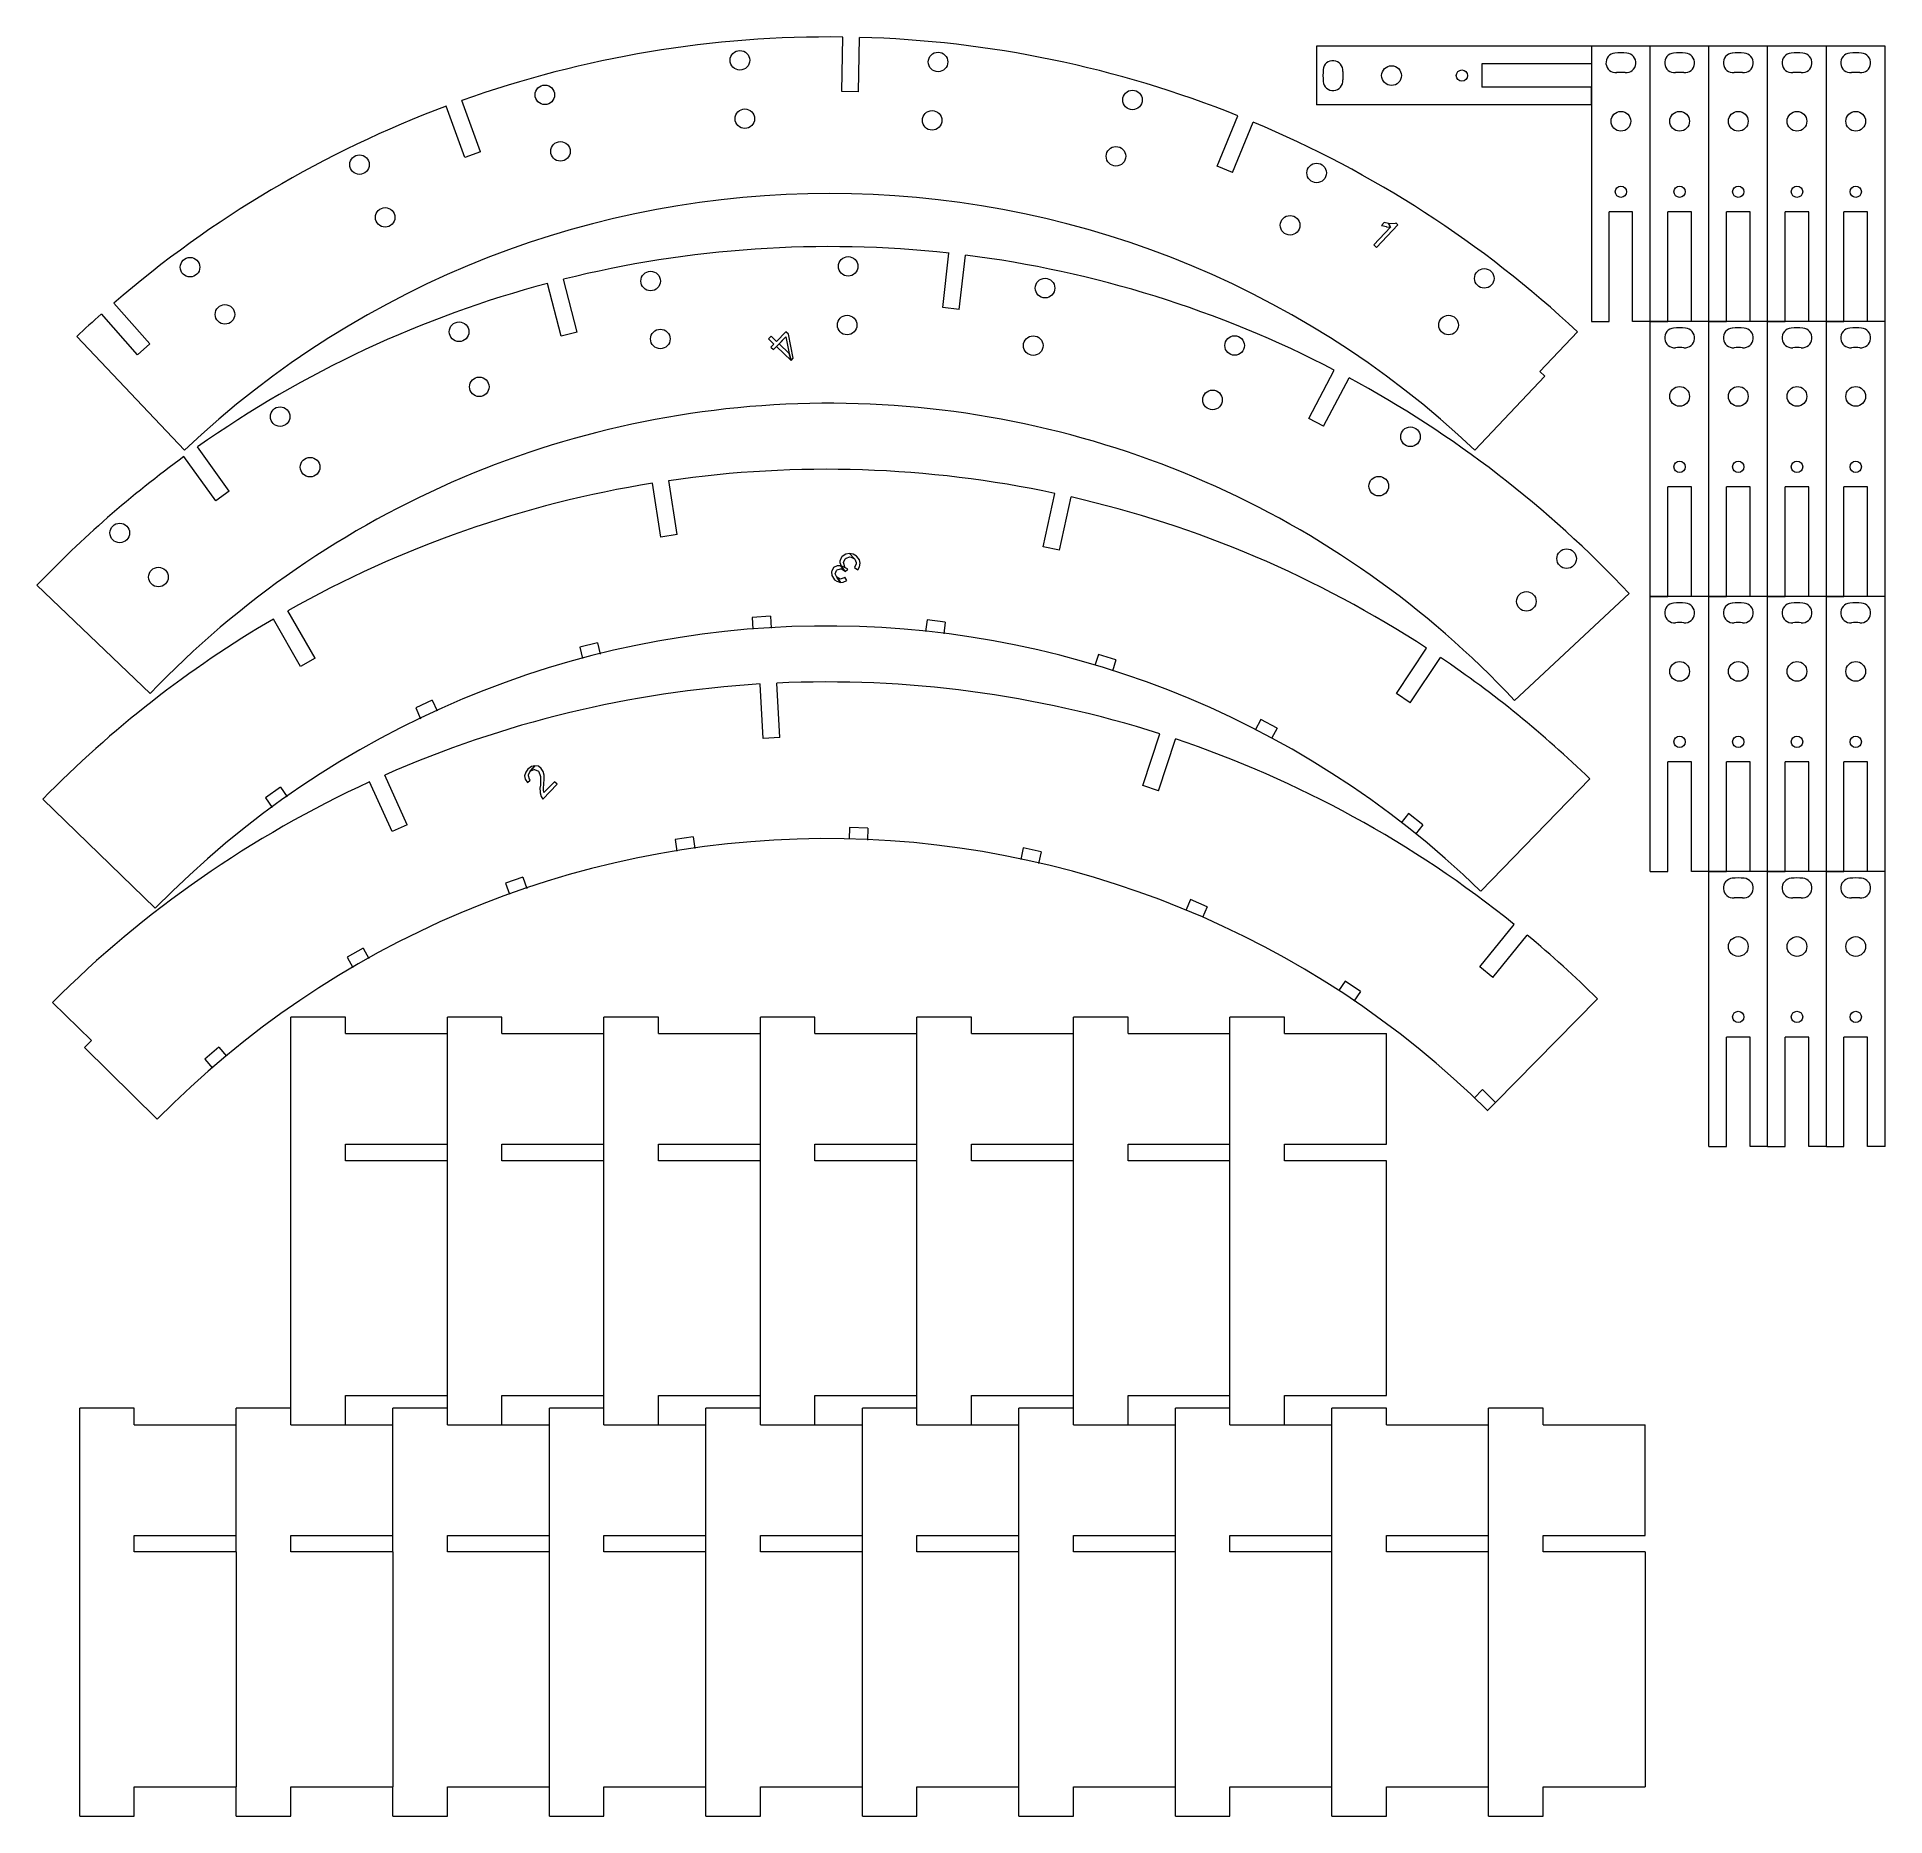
# Model space of a CAD drawing. Header units: inches. Extents: x 0.2 to 23.8, y 1.1 to 23.8.
import ezdxf

# ---------------------------------------------------------------- set-up
doc = ezdxf.new("R2010")
doc.units = ezdxf.units.IN
doc.header["$MEASUREMENT"] = 0
doc.layers.add('cut', color=6, linetype='Continuous', lineweight=0)
doc.layers.add('etch', color=1, linetype='Continuous', lineweight=0)

msp = doc.modelspace()

# ---------------------------------------------------------------- linework, layer by layer
at = {"layer": 'cut'}
for p, q in [((10.445, 23.11), (10.457, 23.807)), ((10.658, 23.106), (10.67, 23.803)), ((16.508, 23.689), (16.508, 22.939)), ((20.024, 23.689), (16.508, 23.689)), ((20.774, 23.689), (20.024, 23.689)), ((20.024, 23.689), (20.024, 23.464)), ((20.024, 23.689), (20.024, 20.173)), ((21.524, 23.689), (20.774, 23.689)), ((20.774, 20.173), (20.774, 23.689)), ((22.274, 23.689), (21.524, 23.689)), ((21.524, 20.173), (21.524, 23.689)), ((23.024, 23.689), (22.274, 23.689)), ((22.274, 20.173), (22.274, 23.689)), ((23.774, 23.689), (23.024, 23.689)), ((23.024, 20.173), (23.024, 23.689)), ((23.774, 20.173), (23.774, 23.689)), ((20.024, 23.464), (18.624, 23.464)), ((18.624, 23.464), (18.624, 23.164)), ((20.024, 23.164), (18.624, 23.164)), ((20.024, 22.939), (20.024, 23.164)), ((5.629, 22.268), (5.389, 22.922)), ((5.829, 22.341), (5.589, 22.996)), ((10.658, 23.106), (10.445, 23.11)), ((20.024, 22.939), (16.508, 22.939)), ((15.239, 22.155), (15.503, 22.801)), ((15.436, 22.075), (15.7, 22.72)), ((5.829, 22.341), (5.629, 22.268)), ((15.436, 22.075), (15.239, 22.155)), ((20.249, 20.173), (20.249, 21.573)), ((20.549, 21.573), (20.249, 21.573)), ((20.549, 20.173), (20.549, 21.573)), ((20.999, 20.173), (20.999, 21.573)), ((21.299, 21.573), (20.999, 21.573)), ((21.299, 20.173), (21.299, 21.573)), ((21.749, 20.173), (21.749, 21.573)), ((22.049, 21.573), (21.749, 21.573)), ((22.049, 20.173), (22.049, 21.573)), ((22.499, 20.173), (22.499, 21.573)), ((22.799, 21.573), (22.499, 21.573)), ((22.799, 20.173), (22.799, 21.573)), ((23.249, 20.173), (23.249, 21.573)), ((23.549, 21.573), (23.249, 21.573)), ((23.549, 20.173), (23.549, 21.573)), ((11.733, 20.351), (11.813, 21.043)), ((11.944, 20.326), (12.025, 21.019)), ((6.858, 19.982), (6.683, 20.657)), ((7.064, 20.036), (6.889, 20.711)), ((1.603, 19.884), (1.143, 20.407)), ((11.944, 20.326), (11.733, 20.351)), ((1.443, 19.743), (0.983, 20.267)), ((20.024, 20.173), (20.249, 20.173)), ((20.774, 20.173), (20.549, 20.173)), ((20.774, 20.173), (20.999, 20.173)), ((21.524, 20.173), (20.774, 20.173)), ((20.774, 16.658), (20.774, 20.173)), ((21.524, 20.173), (21.299, 20.173)), ((21.524, 20.173), (21.749, 20.173)), ((22.274, 20.173), (21.524, 20.173)), ((21.524, 16.658), (21.524, 20.173)), ((22.274, 20.173), (22.049, 20.173)), ((22.274, 20.173), (22.499, 20.173)), ((23.024, 20.173), (22.274, 20.173)), ((22.274, 16.658), (22.274, 20.173)), ((23.024, 20.173), (22.799, 20.173)), ((23.024, 20.173), (23.249, 20.173)), ((23.774, 20.173), (23.024, 20.173)), ((23.024, 16.658), (23.024, 20.173)), ((23.774, 20.173), (23.549, 20.173)), ((23.774, 16.658), (23.774, 20.173)), ((2.045, 18.525), (0.669, 19.98)), ((1.603, 19.884), (1.443, 19.743)), ((7.064, 20.036), (6.858, 19.982)), ((19.365, 19.533), (19.844, 20.04)), ((16.411, 18.933), (16.737, 19.55)), ((16.6, 18.834), (16.925, 19.451)), ((18.534, 18.527), (19.429, 19.473)), ((19.365, 19.533), (19.429, 19.473)), ((16.6, 18.834), (16.411, 18.933)), ((2.445, 17.878), (2.038, 18.444)), ((2.618, 18.002), (2.211, 18.568)), ((2.618, 18.002), (2.445, 17.878)), ((8.13, 17.415), (8.023, 18.104)), ((8.34, 17.448), (8.234, 18.137)), ((13.017, 17.293), (13.167, 17.974)), ((20.999, 16.658), (20.999, 18.058)), ((21.299, 18.058), (20.999, 18.058)), ((21.299, 16.658), (21.299, 18.058)), ((21.749, 16.658), (21.749, 18.058)), ((22.049, 18.058), (21.749, 18.058)), ((22.049, 16.658), (22.049, 18.058)), ((22.499, 16.658), (22.499, 18.058)), ((22.799, 18.058), (22.499, 18.058)), ((22.799, 16.658), (22.799, 18.058)), ((23.249, 16.658), (23.249, 18.058)), ((23.549, 18.058), (23.249, 18.058)), ((23.549, 16.658), (23.549, 18.058)), ((13.225, 17.248), (13.375, 17.929)), ((8.34, 17.448), (8.13, 17.415)), ((13.225, 17.248), (13.017, 17.293)), ((0.16, 16.801), (1.607, 15.417)), ((19.041, 15.326), (20.503, 16.694)), ((20.774, 16.658), (20.999, 16.658)), ((21.524, 16.658), (20.774, 16.658)), ((20.774, 13.142), (20.774, 16.658)), ((21.524, 16.658), (21.299, 16.658)), ((21.524, 16.658), (21.749, 16.658)), ((22.274, 16.658), (21.524, 16.658)), ((21.524, 13.142), (21.524, 16.658)), ((22.274, 16.658), (22.049, 16.658)), ((22.274, 16.658), (22.499, 16.658)), ((23.024, 16.658), (22.274, 16.658)), ((22.274, 13.142), (22.274, 16.658)), ((23.024, 16.658), (22.799, 16.658)), ((23.024, 16.658), (23.249, 16.658)), ((23.774, 16.658), (23.024, 16.658)), ((23.024, 13.142), (23.024, 16.658)), ((23.774, 16.658), (23.549, 16.658)), ((23.774, 13.142), (23.774, 16.658)), ((3.529, 15.763), (3.181, 16.367)), ((3.713, 15.87), (3.365, 16.474)), ((9.531, 16.403), (9.298, 16.388)), ((9.298, 16.388), (9.307, 16.238)), ((9.531, 16.403), (9.541, 16.253)), ((11.533, 16.357), (11.515, 16.208)), ((11.765, 16.329), (11.533, 16.357)), ((11.765, 16.329), (11.747, 16.179)), ((7.321, 16.066), (7.095, 16.009)), ((7.321, 16.066), (7.358, 15.92)), ((3.713, 15.87), (3.529, 15.763)), ((7.095, 16.009), (7.132, 15.863)), ((13.724, 15.917), (13.679, 15.773)), ((13.947, 15.847), (13.724, 15.917)), ((13.947, 15.847), (13.902, 15.703)), ((17.53, 15.415), (17.916, 15.996)), ((17.708, 15.297), (18.093, 15.878)), ((9.439, 14.841), (9.401, 15.538)), ((9.651, 14.853), (9.613, 15.549)), ((17.708, 15.297), (17.53, 15.415)), ((5.211, 15.33), (4.999, 15.232)), ((4.999, 15.232), (5.062, 15.095)), ((5.211, 15.33), (5.274, 15.193)), ((14.29, 14.239), (14.506, 14.902)), ((15.798, 15.083), (15.727, 14.95)), ((16.005, 14.973), (15.798, 15.083)), ((16.005, 14.973), (15.934, 14.84)), ((9.651, 14.853), (9.439, 14.841)), ((14.492, 14.173), (14.708, 14.835)), ((20.999, 13.142), (20.999, 14.542)), ((21.299, 14.542), (20.999, 14.542)), ((21.299, 13.142), (21.299, 14.542)), ((21.749, 13.142), (21.749, 14.542)), ((22.049, 14.542), (21.749, 14.542)), ((22.049, 13.142), (22.049, 14.542)), ((22.499, 13.142), (22.499, 14.542)), ((22.799, 14.542), (22.499, 14.542)), ((22.799, 13.142), (22.799, 14.542)), ((23.249, 13.142), (23.249, 14.542)), ((23.549, 14.542), (23.249, 14.542)), ((23.549, 13.142), (23.549, 14.542)), ((3.271, 14.219), (3.08, 14.084)), ((3.271, 14.219), (3.358, 14.097)), ((4.697, 13.651), (4.41, 14.286)), ((4.891, 13.739), (4.604, 14.374)), ((14.492, 14.173), (14.29, 14.239)), ((18.608, 12.891), (20.001, 14.326)), ((1.671, 12.672), (0.235, 14.067)), ((3.08, 14.084), (3.167, 13.961)), ((4.891, 13.739), (4.697, 13.651)), ((10.543, 13.703), (10.537, 13.553)), ((10.777, 13.694), (10.543, 13.703)), ((17.684, 13.882), (17.59, 13.764)), ((17.867, 13.736), (17.684, 13.882)), ((17.867, 13.736), (17.773, 13.619)), ((8.544, 13.585), (8.313, 13.551)), ((8.313, 13.551), (8.335, 13.402)), ((8.544, 13.585), (8.566, 13.436)), ((10.777, 13.694), (10.771, 13.544)), ((12.763, 13.444), (12.73, 13.297)), ((12.991, 13.392), (12.763, 13.444)), ((12.991, 13.392), (12.958, 13.246)), ((6.369, 13.068), (6.148, 12.992)), ((6.148, 12.992), (6.197, 12.85)), ((6.369, 13.068), (6.418, 12.926)), ((20.774, 13.142), (20.999, 13.142)), ((21.524, 13.142), (21.299, 13.142)), ((21.524, 13.142), (21.749, 13.142)), ((22.274, 13.142), (21.524, 13.142)), ((21.524, 9.626), (21.524, 13.142)), ((22.274, 13.142), (22.049, 13.142)), ((22.274, 13.142), (22.499, 13.142)), ((23.024, 13.142), (22.274, 13.142)), ((22.274, 9.626), (22.274, 13.142)), ((23.024, 13.142), (22.799, 13.142)), ((23.024, 13.142), (23.249, 13.142)), ((23.774, 13.142), (23.024, 13.142)), ((23.024, 9.626), (23.024, 13.142)), ((23.774, 13.142), (23.549, 13.142)), ((23.774, 9.626), (23.774, 13.142)), ((14.898, 12.782), (14.839, 12.644)), ((15.113, 12.69), (14.898, 12.782)), ((15.113, 12.69), (15.054, 12.552)), ((18.596, 11.924), (19.037, 12.464)), ((18.761, 11.789), (19.202, 12.329)), ((4.326, 12.161), (4.123, 12.046)), ((4.123, 12.046), (4.197, 11.915)), ((4.326, 12.161), (4.401, 12.03)), ((18.761, 11.789), (18.596, 11.924)), ((16.876, 11.741), (16.792, 11.616)), ((17.07, 11.61), (16.876, 11.741)), ((17.07, 11.61), (16.986, 11.485)), ((0.855, 10.98), (0.358, 11.469)), ((18.796, 10.19), (20.099, 11.515)), ((4.101, 11.282), (3.404, 11.282)), ((3.404, 6.07), (3.404, 11.282)), ((4.101, 11.07), (4.101, 11.282)), ((6.101, 11.282), (5.404, 11.282)), ((5.404, 6.07), (5.404, 11.282)), ((6.101, 11.07), (6.101, 11.282)), ((8.101, 11.282), (7.404, 11.282)), ((7.404, 6.07), (7.404, 11.282)), ((8.101, 11.07), (8.101, 11.282)), ((10.101, 11.282), (9.404, 11.282)), ((9.404, 6.07), (9.404, 11.282)), ((10.101, 11.07), (10.101, 11.282)), ((12.101, 11.282), (11.404, 11.282)), ((11.404, 6.07), (11.404, 11.282)), ((12.101, 11.07), (12.101, 11.282)), ((14.101, 11.282), (13.404, 11.282)), ((13.404, 6.07), (13.404, 11.282)), ((14.101, 11.07), (14.101, 11.282)), ((16.101, 11.282), (15.404, 11.282)), ((15.404, 6.07), (15.404, 11.282)), ((16.101, 11.07), (16.101, 11.282)), ((0.767, 10.891), (0.855, 10.98)), ((1.698, 9.976), (0.767, 10.891)), ((2.484, 10.896), (2.305, 10.745)), ((2.484, 10.896), (2.581, 10.78)), ((4.101, 11.07), (5.404, 11.07)), ((6.101, 11.07), (7.404, 11.07)), ((8.101, 11.07), (9.404, 11.07)), ((10.101, 11.07), (11.404, 11.07)), ((12.101, 11.07), (13.404, 11.07)), ((14.101, 11.07), (15.404, 11.07)), ((16.101, 11.07), (17.404, 11.07)), ((17.404, 9.657), (17.404, 11.07)), ((21.749, 9.626), (21.749, 11.026)), ((22.049, 11.026), (21.749, 11.026)), ((22.049, 9.626), (22.049, 11.026)), ((22.499, 9.626), (22.499, 11.026)), ((22.799, 11.026), (22.499, 11.026)), ((22.799, 9.626), (22.799, 11.026)), ((23.249, 9.626), (23.249, 11.026)), ((23.549, 11.026), (23.249, 11.026)), ((23.549, 9.626), (23.549, 11.026)), ((2.305, 10.745), (2.402, 10.63)), ((18.629, 10.354), (18.524, 10.246)), ((18.796, 10.19), (18.629, 10.354)), ((18.796, 10.19), (18.691, 10.083)), ((4.101, 9.445), (4.101, 9.657)), ((4.101, 9.657), (5.404, 9.657)), ((6.101, 9.445), (6.101, 9.657)), ((6.101, 9.657), (7.404, 9.657)), ((8.101, 9.445), (8.101, 9.657)), ((8.101, 9.657), (9.404, 9.657)), ((10.101, 9.445), (10.101, 9.657)), ((10.101, 9.657), (11.404, 9.657)), ((12.101, 9.445), (12.101, 9.657)), ((12.101, 9.657), (13.404, 9.657)), ((14.101, 9.445), (14.101, 9.657)), ((14.101, 9.657), (15.404, 9.657)), ((16.101, 9.445), (16.101, 9.657)), ((16.101, 9.657), (17.404, 9.657)), ((21.524, 9.626), (21.749, 9.626)), ((22.274, 9.626), (22.049, 9.626)), ((22.274, 9.626), (22.499, 9.626)), ((23.024, 9.626), (22.799, 9.626)), ((23.024, 9.626), (23.249, 9.626)), ((23.774, 9.626), (23.549, 9.626)), ((5.404, 9.445), (4.101, 9.445)), ((7.404, 9.445), (6.101, 9.445)), ((9.404, 9.445), (8.101, 9.445)), ((11.404, 9.445), (10.101, 9.445)), ((13.404, 9.445), (12.101, 9.445)), ((15.404, 9.445), (14.101, 9.445)), ((17.404, 9.445), (16.101, 9.445)), ((17.404, 6.445), (17.404, 9.445)), ((4.101, 6.07), (4.101, 6.445)), ((4.101, 6.445), (5.404, 6.445)), ((6.101, 6.07), (6.101, 6.445)), ((6.101, 6.445), (7.404, 6.445)), ((8.101, 6.07), (8.101, 6.445)), ((8.101, 6.445), (9.404, 6.445)), ((10.101, 6.07), (10.101, 6.445)), ((10.101, 6.445), (11.404, 6.445)), ((12.101, 6.07), (12.101, 6.445)), ((12.101, 6.445), (13.404, 6.445)), ((14.101, 6.07), (14.101, 6.445)), ((14.101, 6.445), (15.404, 6.445)), ((16.101, 6.07), (16.101, 6.445)), ((16.101, 6.445), (17.404, 6.445)), ((1.404, 6.282), (0.707, 6.282)), ((0.707, 1.07), (0.707, 6.282)), ((1.404, 6.07), (1.404, 6.282)), ((3.404, 6.282), (2.707, 6.282)), ((2.707, 6.07), (2.707, 6.282)), ((3.404, 6.07), (3.404, 6.282)), ((5.404, 6.282), (4.707, 6.282)), ((4.707, 6.07), (4.707, 6.282)), ((5.404, 6.07), (5.404, 6.282)), ((7.404, 6.282), (6.707, 6.282)), ((6.707, 1.07), (6.707, 6.282)), ((7.404, 6.07), (7.404, 6.282)), ((9.404, 6.282), (8.707, 6.282)), ((8.707, 1.07), (8.707, 6.282)), ((9.404, 6.07), (9.404, 6.282)), ((11.404, 6.282), (10.707, 6.282)), ((10.707, 1.07), (10.707, 6.282)), ((11.404, 6.07), (11.404, 6.282)), ((13.404, 6.282), (12.707, 6.282)), ((12.707, 1.07), (12.707, 6.282)), ((13.404, 6.07), (13.404, 6.282)), ((15.404, 6.282), (14.707, 6.282)), ((14.707, 1.07), (14.707, 6.282)), ((15.404, 6.07), (15.404, 6.282)), ((17.404, 6.282), (16.707, 6.282)), ((16.707, 1.07), (16.707, 6.282)), ((17.404, 6.07), (17.404, 6.282)), ((19.404, 6.282), (18.707, 6.282)), ((18.707, 1.07), (18.707, 6.282)), ((19.404, 6.07), (19.404, 6.282)), ((1.404, 6.07), (2.707, 6.07)), ((2.707, 4.657), (2.707, 6.07)), ((3.404, 6.07), (4.707, 6.07)), ((3.404, 6.07), (4.101, 6.07)), ((4.707, 4.657), (4.707, 6.07)), ((5.404, 6.07), (6.707, 6.07)), ((5.404, 6.07), (6.101, 6.07)), ((7.404, 6.07), (8.707, 6.07)), ((7.404, 6.07), (8.101, 6.07)), ((9.404, 6.07), (10.707, 6.07)), ((9.404, 6.07), (10.101, 6.07)), ((11.404, 6.07), (12.707, 6.07)), ((11.404, 6.07), (12.101, 6.07)), ((13.404, 6.07), (14.707, 6.07)), ((13.404, 6.07), (14.101, 6.07)), ((15.404, 6.07), (16.707, 6.07)), ((15.404, 6.07), (16.101, 6.07)), ((17.404, 6.07), (18.707, 6.07)), ((19.404, 6.07), (20.707, 6.07)), ((20.707, 4.657), (20.707, 6.07)), ((1.404, 4.445), (1.404, 4.657)), ((1.404, 4.657), (2.707, 4.657)), ((2.707, 4.445), (2.707, 4.657)), ((3.404, 4.445), (3.404, 4.657)), ((3.404, 4.657), (4.707, 4.657)), ((4.707, 4.445), (4.707, 4.657)), ((5.404, 4.445), (5.404, 4.657)), ((5.404, 4.657), (6.707, 4.657)), ((7.404, 4.445), (7.404, 4.657)), ((7.404, 4.657), (8.707, 4.657)), ((9.404, 4.445), (9.404, 4.657)), ((9.404, 4.657), (10.707, 4.657)), ((11.404, 4.445), (11.404, 4.657)), ((11.404, 4.657), (12.707, 4.657)), ((13.404, 4.445), (13.404, 4.657)), ((13.404, 4.657), (14.707, 4.657)), ((15.404, 4.445), (15.404, 4.657)), ((15.404, 4.657), (16.707, 4.657)), ((17.404, 4.445), (17.404, 4.657)), ((17.404, 4.657), (18.707, 4.657)), ((19.404, 4.445), (19.404, 4.657)), ((19.404, 4.657), (20.707, 4.657)), ((2.707, 4.445), (1.404, 4.445)), ((2.707, 4.445), (2.707, 1.445)), ((4.707, 4.445), (3.404, 4.445)), ((4.707, 4.445), (4.707, 1.445)), ((6.707, 4.445), (5.404, 4.445)), ((8.707, 4.445), (7.404, 4.445)), ((10.707, 4.445), (9.404, 4.445)), ((12.707, 4.445), (11.404, 4.445)), ((14.707, 4.445), (13.404, 4.445)), ((16.707, 4.445), (15.404, 4.445)), ((18.707, 4.445), (17.404, 4.445)), ((20.707, 4.445), (19.404, 4.445)), ((20.707, 4.445), (20.707, 1.445)), ((1.404, 1.07), (1.404, 1.445)), ((1.404, 1.445), (2.707, 1.445)), ((2.707, 1.07), (2.707, 1.445)), ((3.404, 1.07), (3.404, 1.445)), ((3.404, 1.445), (4.707, 1.445)), ((4.707, 1.07), (4.707, 1.445)), ((5.404, 1.07), (5.404, 1.445)), ((5.404, 1.445), (6.707, 1.445)), ((7.404, 1.07), (7.404, 1.445)), ((7.404, 1.445), (8.707, 1.445)), ((9.404, 1.07), (9.404, 1.445)), ((9.404, 1.445), (10.707, 1.445)), ((11.404, 1.07), (11.404, 1.445)), ((11.404, 1.445), (12.707, 1.445)), ((13.404, 1.07), (13.404, 1.445)), ((13.404, 1.445), (14.707, 1.445)), ((15.404, 1.07), (15.404, 1.445)), ((15.404, 1.445), (16.707, 1.445)), ((17.404, 1.07), (17.404, 1.445)), ((17.404, 1.445), (18.707, 1.445)), ((19.404, 1.07), (19.404, 1.445)), ((19.404, 1.445), (20.707, 1.445)), ((0.707, 1.07), (1.404, 1.07)), ((2.707, 1.07), (3.404, 1.07)), ((4.707, 1.07), (5.404, 1.07)), ((6.707, 1.07), (7.404, 1.07)), ((8.707, 1.07), (9.404, 1.07)), ((10.707, 1.07), (11.404, 1.07)), ((12.707, 1.07), (13.404, 1.07)), ((14.707, 1.07), (15.404, 1.07)), ((16.707, 1.07), (17.404, 1.07)), ((18.707, 1.07), (19.404, 1.07))]:
    msp.add_line(p, q, dxfattribs=at)
for centre, radius in [((9.142, 23.51), 0.125), ((11.674, 23.488), 0.125), ((17.468, 23.314), 0.126), ((18.368, 23.314), 0.0725), ((6.65, 23.068), 0.125), ((14.158, 23.003), 0.125), ((9.205, 22.763), 0.125), ((11.598, 22.742), 0.125), ((20.399, 22.73), 0.126), ((21.149, 22.73), 0.126), ((21.899, 22.73), 0.126), ((22.649, 22.73), 0.126), ((23.399, 22.73), 0.126), ((6.849, 22.345), 0.125), ((4.281, 22.176), 0.125), ((13.947, 22.283), 0.125), ((16.511, 22.07), 0.125), ((20.399, 21.83), 0.0725), ((21.149, 21.83), 0.0725), ((21.899, 21.83), 0.0725), ((22.649, 21.83), 0.0725), ((23.399, 21.83), 0.0725), ((4.609, 21.502), 0.125), ((16.172, 21.401), 0.125), ((2.116, 20.865), 0.125), ((8.001, 20.688), 0.125), ((10.525, 20.876), 0.125), ((18.653, 20.722), 0.125), ((13.041, 20.598), 0.125), ((2.562, 20.262), 0.125), ((5.554, 20.04), 0.125), ((8.125, 19.948), 0.125), ((10.512, 20.126), 0.125), ((18.197, 20.126), 0.125), ((12.89, 19.863), 0.125), ((15.463, 19.864), 0.125), ((5.812, 19.336), 0.125), ((15.181, 19.169), 0.125), ((21.149, 19.214), 0.126), ((21.899, 19.214), 0.126), ((22.649, 19.214), 0.126), ((23.399, 19.214), 0.126), ((3.267, 18.955), 0.125), ((17.71, 18.698), 0.125), ((3.65, 18.31), 0.125), ((17.305, 18.067), 0.125), ((21.149, 18.314), 0.0725), ((21.899, 18.314), 0.0725), ((22.649, 18.314), 0.0725), ((23.399, 18.314), 0.0725), ((1.218, 17.469), 0.125), ((19.705, 17.14), 0.125), ((1.712, 16.905), 0.125), ((19.191, 16.594), 0.125), ((21.149, 15.699), 0.126), ((21.899, 15.699), 0.126), ((22.649, 15.699), 0.126), ((23.399, 15.699), 0.126), ((21.149, 14.799), 0.0725), ((21.899, 14.799), 0.0725), ((22.649, 14.799), 0.0725), ((23.399, 14.799), 0.0725), ((21.899, 12.183), 0.126), ((22.649, 12.183), 0.126), ((23.399, 12.183), 0.126), ((21.899, 11.283), 0.0725), ((22.649, 11.283), 0.0725), ((23.399, 11.283), 0.0725)]:
    msp.add_circle(centre, radius, dxfattribs=at)
for centre, radius, start, end in [((10.289, 9.808), 14, 89.3105, 109.6152), ((10.289, 9.808), 14, 68.134, 88.4387), ((17.468, 23.314), 0.876, 175, 185), ((16.72, 23.379), 0.126, 355, 175), ((20.334, 23.477), 0.126, 95, 275), ((20.399, 22.73), 0.876, 85, 95), ((20.464, 23.477), 0.126, 265, 85), ((21.084, 23.477), 0.126, 95, 275), ((21.149, 22.73), 0.876, 85, 95), ((21.214, 23.477), 0.126, 265, 85), ((21.834, 23.477), 0.126, 95, 275), ((21.899, 22.73), 0.876, 85, 95), ((21.964, 23.477), 0.126, 265, 85), ((22.584, 23.477), 0.126, 95, 275), ((22.649, 22.73), 0.876, 85, 95), ((22.714, 23.477), 0.126, 265, 85), ((23.334, 23.477), 0.126, 95, 275), ((23.399, 22.73), 0.876, 85, 95), ((23.464, 23.477), 0.126, 265, 85), ((16.72, 23.249), 0.126, 185, 5), ((17.468, 23.314), 0.624, 175, 185), ((20.399, 22.73), 0.624, 85, 95), ((21.149, 22.73), 0.624, 85, 95), ((21.899, 22.73), 0.624, 85, 95), ((22.649, 22.73), 0.624, 85, 95), ((23.399, 22.73), 0.624, 85, 95), ((10.289, 9.808), 14, 110.4869, 130.7917), ((10.289, 9.808), 14, 46.9575, 67.2623), ((10.289, 9.808), 12, 46.5974, 133.4027), ((10.281, 7.128), 14, 83.7144, 104.0192), ((10.281, 7.128), 14, 62.538, 82.8427), ((10.281, 7.128), 14, 104.8909, 125.1956), ((10.289, 9.808), 14, 131.6634, 133.4027), ((21.084, 19.961), 0.126, 95, 275), ((21.149, 19.214), 0.876, 85, 95), ((21.214, 19.961), 0.126, 265, 85), ((21.834, 19.961), 0.126, 95, 275), ((21.899, 19.214), 0.876, 85, 95), ((21.964, 19.961), 0.126, 265, 85), ((22.584, 19.961), 0.126, 95, 275), ((22.649, 19.214), 0.876, 85, 95), ((22.714, 19.961), 0.126, 265, 85), ((23.334, 19.961), 0.126, 95, 275), ((23.399, 19.214), 0.876, 85, 95), ((23.464, 19.961), 0.126, 265, 85), ((21.149, 19.214), 0.624, 85, 95), ((21.899, 19.214), 0.624, 85, 95), ((22.649, 19.214), 0.624, 85, 95), ((23.399, 19.214), 0.624, 85, 95), ((10.281, 7.128), 14, 43.1008, 61.6662), ((10.281, 7.128), 11.998, 43.1008, 136.2955), ((10.281, 7.128), 14, 126.0674, 136.2955), ((10.248, 4.282), 14, 77.9666, 98.2714), ((10.248, 4.282), 14, 99.1431, 119.4479), ((10.248, 4.282), 14, 56.7902, 77.0949), ((21.084, 16.446), 0.126, 95, 275), ((21.149, 15.699), 0.876, 85, 95), ((21.214, 16.446), 0.126, 265, 85), ((21.834, 16.446), 0.126, 95, 275), ((21.899, 15.699), 0.876, 85, 95), ((21.964, 16.446), 0.126, 265, 85), ((22.584, 16.446), 0.126, 95, 275), ((22.649, 15.699), 0.876, 85, 95), ((22.714, 16.446), 0.126, 265, 85), ((23.334, 16.446), 0.126, 95, 275), ((23.399, 15.699), 0.876, 85, 95), ((23.464, 16.446), 0.126, 265, 85), ((10.248, 4.282), 14, 120.3196, 135.6633), ((21.149, 15.699), 0.624, 85, 95), ((21.899, 15.699), 0.624, 85, 95), ((22.649, 15.699), 0.624, 85, 95), ((23.399, 15.699), 0.624, 85, 95), ((10.248, 4.282), 11.998, 45.8418, 135.6324), ((10.248, 4.282), 14, 45.8418, 55.9184), ((10.252, 1.564), 14, 93.4866, 113.7913), ((10.252, 1.564), 14, 72.3101, 92.6149), ((10.252, 1.564), 14, 51.1336, 71.4384), ((10.252, 1.564), 14, 114.6631, 134.9678), ((10.252, 1.564), 11.998, 45.2699, 135.4794), ((21.834, 12.93), 0.126, 95, 275), ((21.899, 12.183), 0.876, 85, 95), ((21.964, 12.93), 0.126, 265, 85), ((22.584, 12.93), 0.126, 95, 275), ((22.649, 12.183), 0.876, 85, 95), ((22.714, 12.93), 0.126, 265, 85), ((23.334, 12.93), 0.126, 95, 275), ((23.399, 12.183), 0.876, 85, 95), ((23.464, 12.93), 0.126, 265, 85), ((21.899, 12.183), 0.624, 85, 95), ((22.649, 12.183), 0.624, 85, 95), ((23.399, 12.183), 0.624, 85, 95), ((10.252, 1.564), 14, 45.3009, 50.2619)]:
    msp.add_arc(centre, radius, start, end, dxfattribs=at)
at = {"layer": 'etch', "color": 1, "lineweight": 0}
for p, q in [((17.455, 21.375), (17.241, 21.149)), ((17.276, 21.116), (17.55, 21.406)), ((17.374, 21.435), (17.341, 21.4)), ((17.341, 21.4), (17.35, 21.398)), ((17.35, 21.398), (17.398, 21.385)), ((17.428, 21.422), (17.374, 21.435)), ((17.398, 21.385), (17.404, 21.379)), ((17.404, 21.379), (17.455, 21.375)), ((17.455, 21.375), (17.428, 21.422)), ((17.459, 21.42), (17.428, 21.422)), ((17.428, 21.422), (17.455, 21.375)), ((17.513, 21.425), (17.459, 21.42)), ((17.527, 21.428), (17.513, 21.425)), ((17.55, 21.406), (17.527, 21.428)), ((17.241, 21.149), (17.276, 21.116)), ((9.541, 19.983), (9.508, 19.949)), ((9.508, 19.949), (9.577, 19.883)), ((9.577, 19.883), (9.538, 19.842)), ((9.538, 19.842), (9.57, 19.812)), ((9.61, 19.917), (9.541, 19.983)), ((9.57, 19.812), (9.609, 19.852)), ((9.609, 19.852), (9.727, 19.976)), ((9.727, 19.976), (9.609, 19.852)), ((9.609, 19.852), (9.796, 19.673)), ((9.729, 20.041), (9.61, 19.917)), ((9.642, 19.887), (9.727, 19.976)), ((9.772, 19.763), (9.642, 19.887)), ((9.727, 19.976), (9.772, 19.763)), ((9.761, 20.011), (9.729, 20.041)), ((9.824, 19.702), (9.761, 20.011)), ((9.772, 19.763), (9.796, 19.673)), ((9.796, 19.673), (9.772, 19.763)), ((9.796, 19.673), (9.824, 19.702)), ((10.338, 17.026), (10.317, 16.98)), ((10.383, 17.049), (10.338, 17.026)), ((10.338, 17.026), (10.338, 17.026)), ((10.431, 17.047), (10.383, 17.049)), ((10.384, 16.998), (10.429, 17.01)), ((10.438, 17.157), (10.419, 17.109)), ((10.419, 17.109), (10.419, 17.092)), ((10.419, 17.092), (10.437, 17.047)), ((10.429, 17.01), (10.438, 17.008)), ((10.437, 17.047), (10.431, 17.047)), ((10.431, 17.047), (10.48, 16.983)), ((10.48, 16.983), (10.431, 17.047)), ((10.437, 17.047), (10.491, 17.023)), ((10.491, 17.023), (10.437, 17.047)), ((10.449, 17.169), (10.438, 17.157)), ((10.438, 17.008), (10.48, 16.983)), ((10.494, 17.198), (10.449, 17.169)), ((10.467, 17.09), (10.489, 17.136)), ((10.468, 17.079), (10.467, 17.09)), ((10.482, 17.031), (10.468, 17.079)), ((10.491, 17.023), (10.482, 17.031)), ((10.486, 16.977), (10.52, 17.006)), ((10.489, 17.136), (10.501, 17.147)), ((10.52, 17.006), (10.491, 17.023)), ((10.542, 17.207), (10.494, 17.198)), ((10.501, 17.147), (10.548, 17.162)), ((10.587, 17.196), (10.542, 17.207)), ((10.542, 17.207), (10.608, 17.137)), ((10.608, 17.137), (10.542, 17.207)), ((10.548, 17.162), (10.563, 17.159)), ((10.563, 17.159), (10.608, 17.137)), ((10.63, 17.172), (10.587, 17.196)), ((10.626, 17.075), (10.607, 17.027)), ((10.607, 17.027), (10.65, 16.997)), ((10.608, 17.137), (10.611, 17.135)), ((10.611, 17.135), (10.629, 17.09)), ((10.629, 17.09), (10.626, 17.075)), ((10.636, 17.166), (10.63, 17.172)), ((10.668, 17.124), (10.636, 17.166)), ((10.65, 16.997), (10.669, 17.034)), ((10.677, 17.082), (10.668, 17.124)), ((10.669, 17.034), (10.677, 17.082)), ((10.317, 16.98), (10.314, 16.972)), ((10.314, 16.972), (10.317, 16.924)), ((10.317, 16.924), (10.323, 16.913)), ((10.323, 16.913), (10.349, 16.871)), ((10.349, 16.871), (10.381, 16.851)), ((10.357, 16.947), (10.376, 16.99)), ((10.38, 16.902), (10.357, 16.947)), ((10.376, 16.99), (10.384, 16.998)), ((10.425, 16.88), (10.38, 16.902)), ((10.38, 16.902), (10.426, 16.835)), ((10.426, 16.835), (10.38, 16.902)), ((10.38, 16.902), (10.38, 16.902)), ((10.381, 16.851), (10.426, 16.835)), ((10.473, 16.895), (10.425, 16.88)), ((10.425, 16.88), (10.425, 16.88)), ((10.426, 16.835), (10.463, 16.838)), ((10.463, 16.838), (10.508, 16.862)), ((10.482, 16.904), (10.473, 16.895)), ((10.48, 16.983), (10.486, 16.977)), ((10.508, 16.862), (10.482, 16.904)), ((6.407, 14.411), (6.39, 14.365)), ((6.434, 14.451), (6.407, 14.411)), ((6.477, 14.482), (6.434, 14.451)), ((6.441, 14.377), (6.463, 14.422)), ((6.522, 14.494), (6.463, 14.422)), ((6.463, 14.422), (6.522, 14.494)), ((6.463, 14.422), (6.469, 14.428)), ((6.469, 14.428), (6.514, 14.446)), ((6.522, 14.494), (6.477, 14.482)), ((6.514, 14.446), (6.519, 14.446)), ((6.519, 14.446), (6.567, 14.426)), ((6.57, 14.486), (6.522, 14.494)), ((6.567, 14.426), (6.573, 14.415)), ((6.601, 14.46), (6.57, 14.486)), ((6.573, 14.415), (6.591, 14.37)), ((6.63, 14.421), (6.601, 14.46)), ((6.639, 14.373), (6.63, 14.421)), ((6.39, 14.365), (6.399, 14.323)), ((6.399, 14.323), (6.427, 14.278)), ((6.427, 14.278), (6.464, 14.309)), ((6.441, 14.366), (6.441, 14.377)), ((6.453, 14.321), (6.441, 14.366)), ((6.464, 14.309), (6.453, 14.321)), ((6.592, 14.246), (6.586, 14.206)), ((6.586, 14.206), (6.589, 14.158)), ((6.591, 14.37), (6.593, 14.356)), ((6.594, 14.311), (6.592, 14.246)), ((6.593, 14.356), (6.594, 14.311)), ((6.624, 14.068), (6.809, 14.256)), ((6.632, 14.201), (6.637, 14.263)), ((6.632, 14.184), (6.632, 14.201)), ((6.638, 14.15), (6.632, 14.184)), ((6.637, 14.263), (6.639, 14.322)), ((6.637, 14.263), (6.637, 14.263)), ((6.775, 14.289), (6.638, 14.15)), ((6.641, 14.365), (6.639, 14.373)), ((6.639, 14.322), (6.641, 14.365)), ((6.809, 14.256), (6.775, 14.289)), ((6.589, 14.158), (6.59, 14.147)), ((6.59, 14.147), (6.604, 14.099)), ((6.604, 14.099), (6.624, 14.068))]:
    msp.add_line(p, q, dxfattribs=at)

doc.saveas('drawing.dxf')
